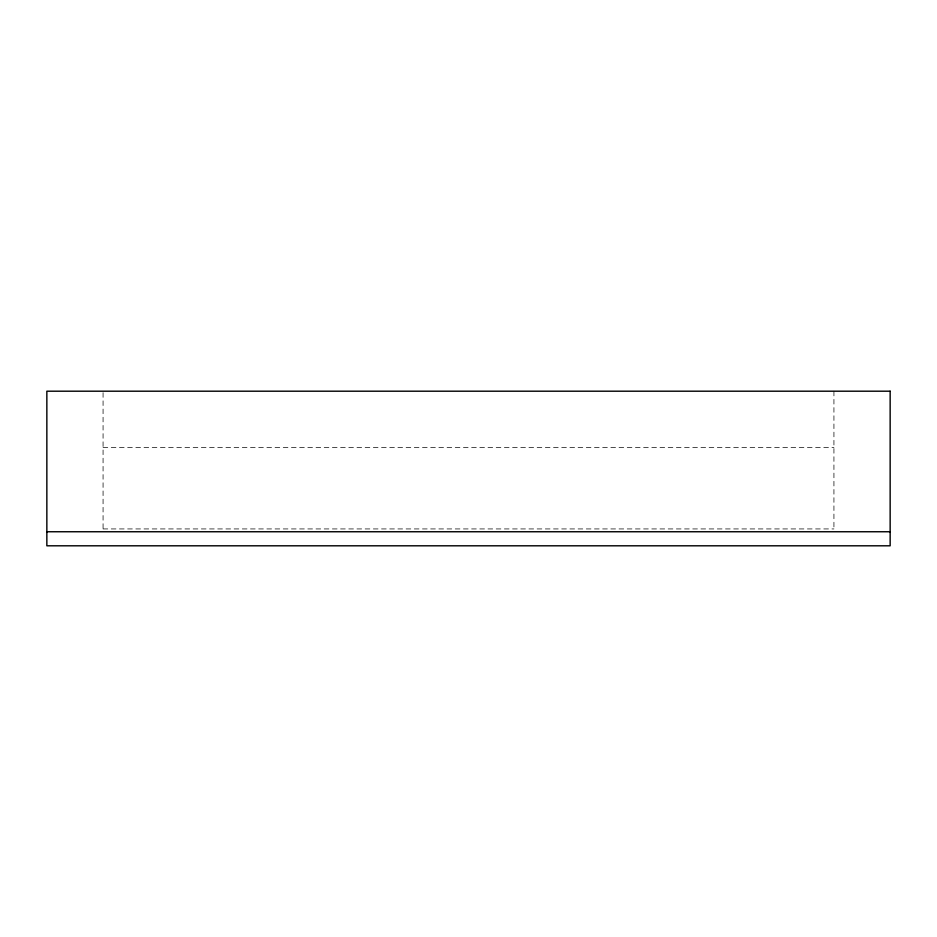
<?xml version="1.0" encoding="UTF-8"?>
<svg xmlns="http://www.w3.org/2000/svg" width="937" height="937" viewBox="0 0 937 937"><rect width="100%" height="100%" fill="white"/><g stroke="black" fill="none" stroke-linecap="round" stroke-linejoin="round"><path stroke-width="0.7" stroke-dasharray="4.68 3.51" d="M103.07 447.417L833.93 447.417M103.07 528.937L833.93 528.937M833.93 391.197L833.93 528.819M103.07 392.662L103.07 528.819"/><path stroke-width="1.41" d="M46.85 531.747L890.15 531.747M890.15 391.197L46.85 391.197L46.85 545.803L890.15 545.803L890.15 391.197"/></g></svg>
